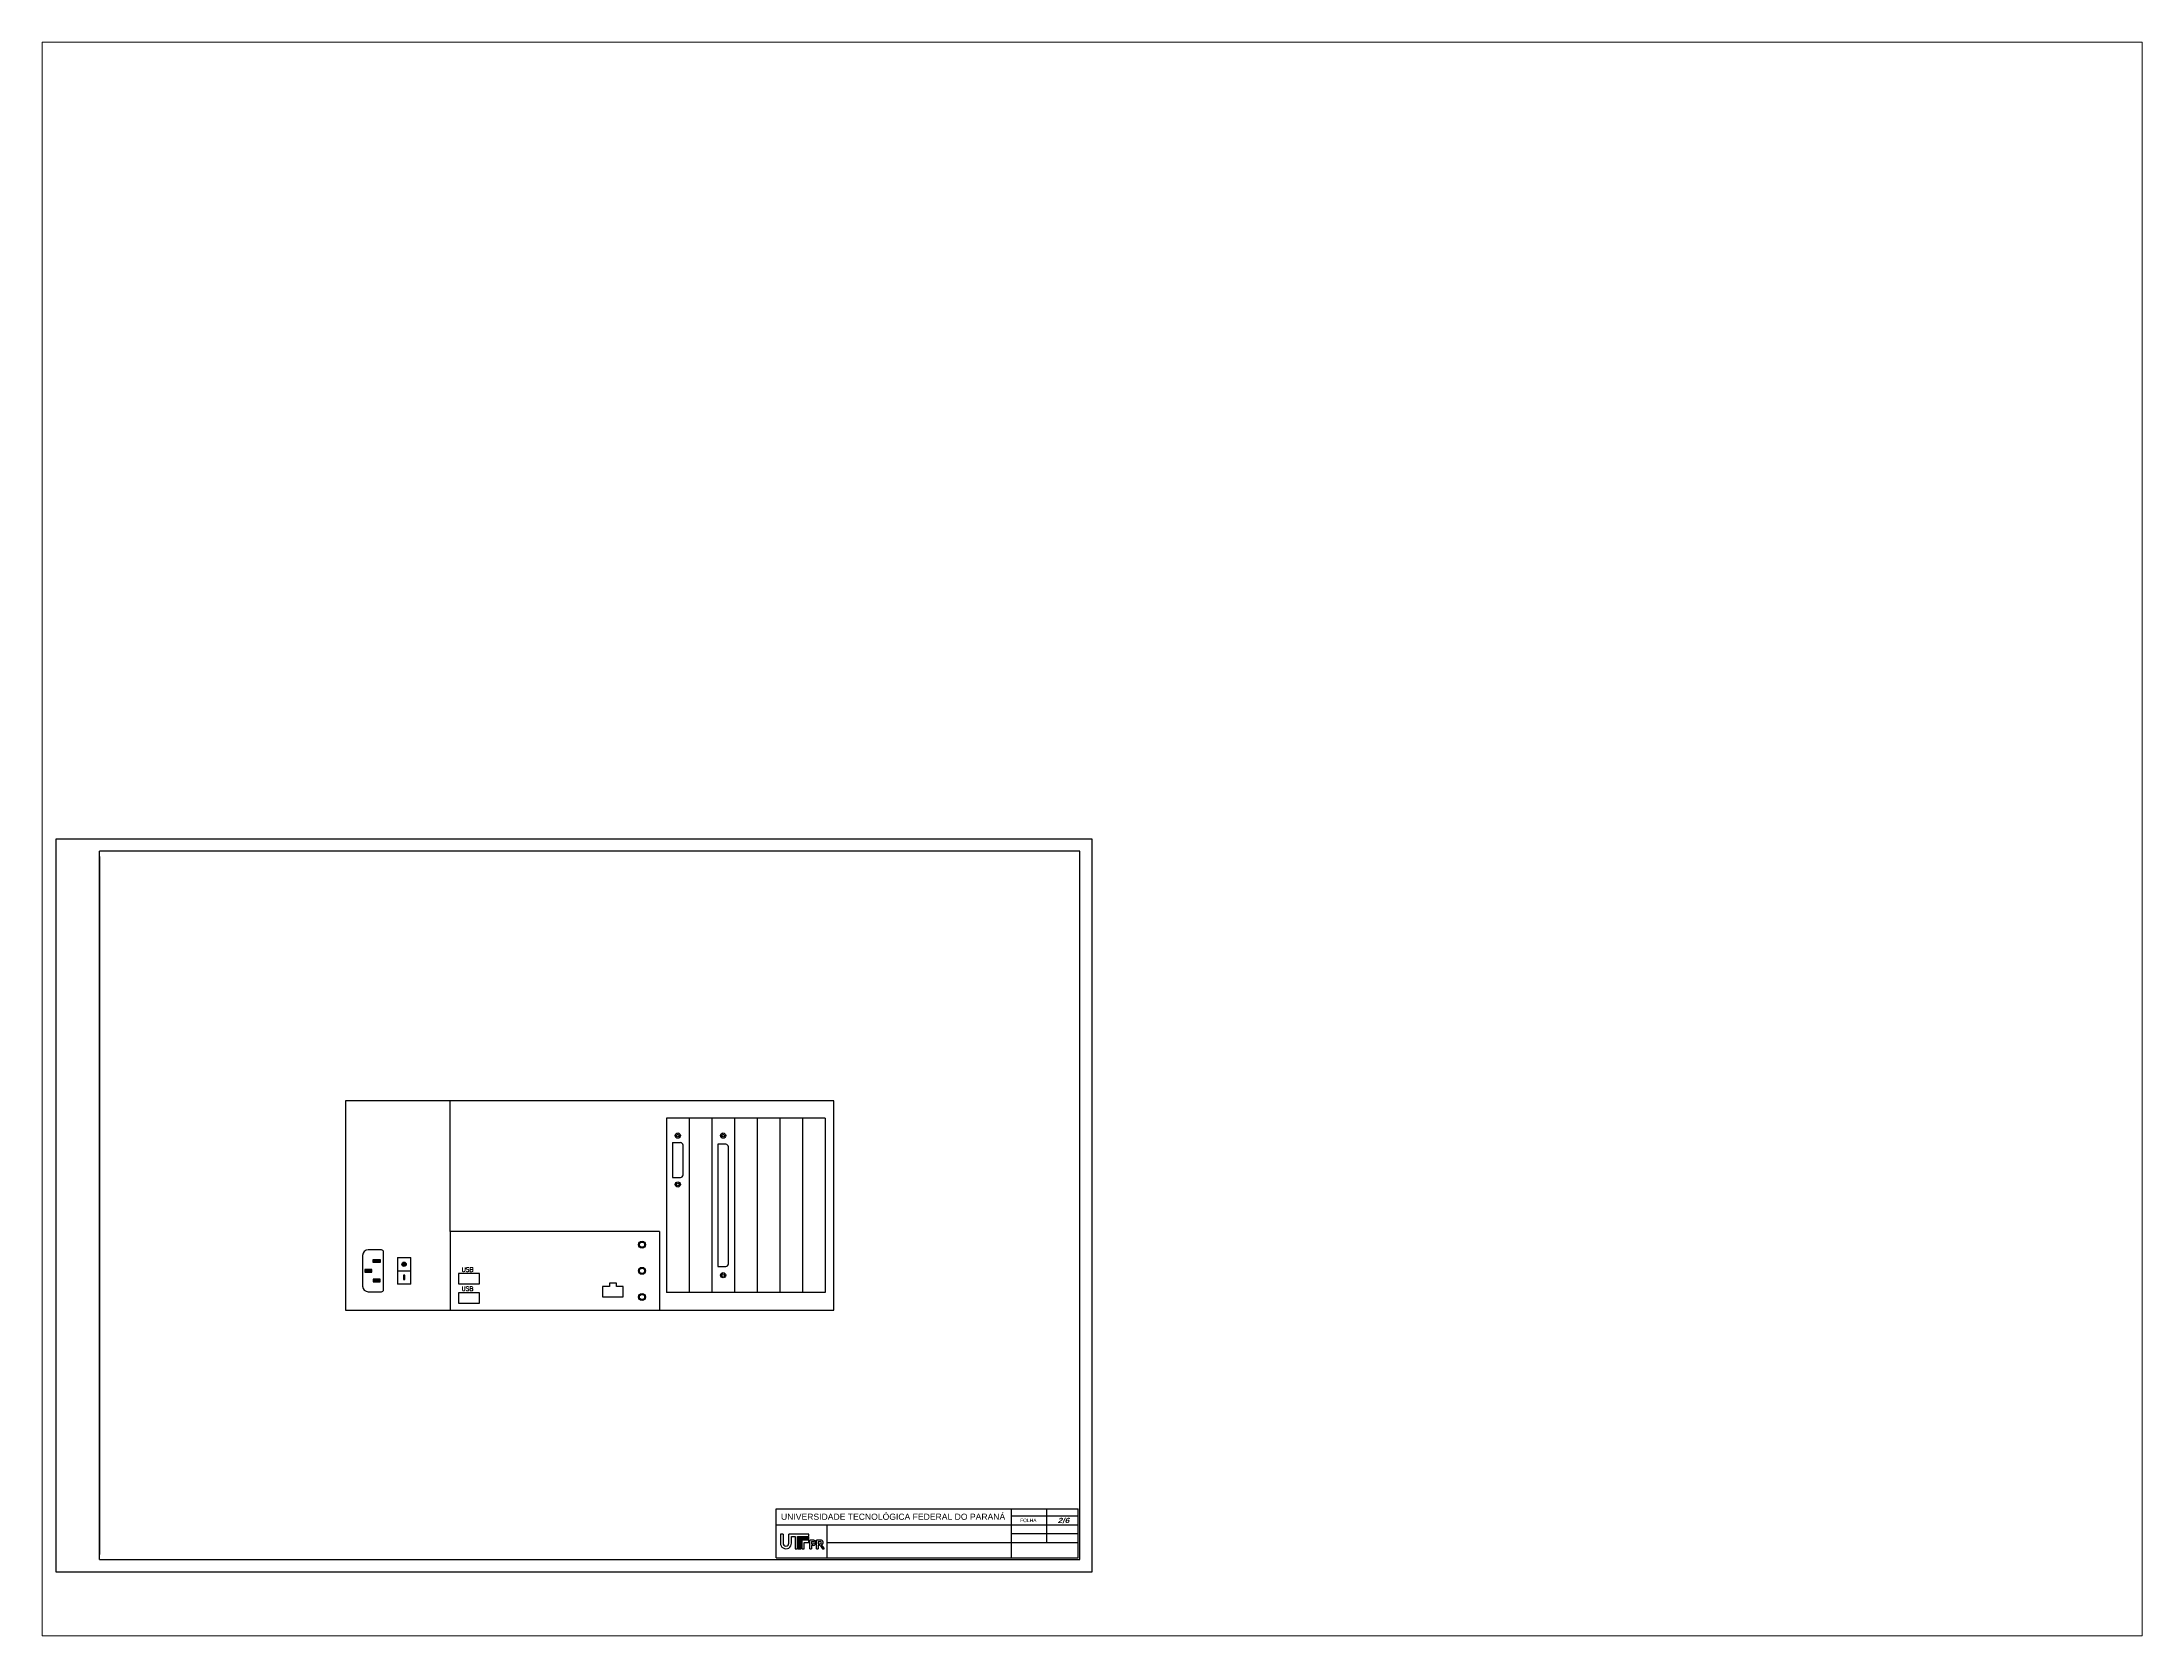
# Paper-space layout 'Layout1' of a CAD drawing. Header units: millimetres. Extents: x 26 to 231, y 20 to 176.
# The model-space entities are those that its viewports show. They can reach past a viewport. Long polylines and large blocks are cut down to what shows.
import ezdxf
from ezdxf.enums import TextEntityAlignment as Align

# ---------------------------------------------------------------- set-up
doc = ezdxf.new("R2010")
doc.units = ezdxf.units.MM
doc.layers.add('Paredes', color=7, linetype='Continuous')
doc.styles.add('bold', font='')
doc.styles.get("Standard").update_dxf_attribs({"font": 'txt.shx', "height": 5})
doc.styles.add('style1', font='arial.ttf')
doc.styles.get('bold').set_extended_font_data('Arial Black', italic=True)

msp = doc.modelspace()

# ---------------------------------------------------------------- hatches: boundary and pattern name
h = msp.add_hatch(color=256)
h.set_gradient(color2=(0, 0, 0))
h.paths.add_polyline_path([(820.93, 651.98), (820.93, 652.78), (818.93, 652.78), (818.93, 651.98)])
h.paths.add_polyline_path([(823.33, 654.78), (823.33, 655.58), (821.33, 655.58), (821.33, 654.78)])
h.paths.add_polyline_path([(823.33, 649.18), (823.33, 649.98), (821.33, 649.98), (821.33, 649.18)])
h = msp.add_hatch(color=256)
h.set_gradient(color2=(0, 0, 0))
h.paths.add_polyline_path([(830.85, 654.27, 1), (829.59, 654.27, 1)])
h.paths.add_polyline_path([(830.43, 651.12), (830.01, 651.12), (830.01, 649.86), (830.43, 649.86)])
at = {"lineweight": -3}
h = msp.add_hatch(color=2, dxfattribs=at)
h.set_gradient(color1=(255, 255, 0), color2=(255, 255, 15), one_color=1, tint=0.53)
h.paths.add_polyline_path([(946.22, 576.03), (943.22, 576.03), (943.22, 572.72), (943.97, 572.72), (943.97, 575.39), (946.22, 575.39)])

# ---------------------------------------------------------------- linework, layer by layer
for p, q in [((1027.43, 776.13), (730.43, 776.13)), ((730.43, 776.13), (730.43, 566.13)), ((1023.93, 772.63), (742.93, 772.63)), ((742.93, 647.97), (742.93, 772.63)), ((1023.93, 569.63), (1023.93, 772.63)), ((1027.43, 566.13), (1027.43, 776.13)), ((813.43, 701.13), (813.43, 641.13)), ((953.43, 701.13), (813.43, 701.13)), ((843.43, 663.63), (843.43, 701.13)), ((953.43, 641.13), (953.43, 701.13)), ((905.43, 696.13), (905.43, 646.13)), ((950.93, 696.13), (905.43, 696.13)), ((911.93, 696.13), (911.93, 646.13)), ((918.43, 696.13), (918.43, 646.13)), ((924.93, 696.13), (924.93, 646.13)), ((931.43, 696.13), (931.43, 646.13)), ((937.93, 696.13), (937.93, 646.13)), ((944.43, 696.13), (944.43, 646.13)), ((950.93, 696.13), (950.93, 646.13)), ((907.18, 689.13), (907.18, 679.13)), ((907.18, 689.13), (909.43, 689.13)), ((910.18, 679.88), (910.18, 688.38)), ((920.18, 688.63), (920.18, 653.63)), ((922.43, 688.63), (920.18, 688.63)), ((923.18, 654.38), (923.18, 687.88)), ((907.18, 679.13), (909.43, 679.13)), ((843.43, 663.63), (843.43, 641.13)), ((903.43, 663.63), (843.43, 663.63)), ((903.43, 663.63), (903.43, 641.13)), ((818.33, 656.78), (818.33, 647.98)), ((823.73, 658.38), (819.93, 658.38)), ((824.33, 652.38), (824.33, 657.78)), ((820.93, 652.78), (818.93, 652.78)), ((818.93, 652.78), (818.93, 651.98)), ((818.93, 651.98), (820.93, 651.98)), ((820.93, 651.98), (820.93, 652.78)), ((821.33, 654.78), (821.33, 655.58)), ((821.33, 655.58), (823.33, 655.58)), ((823.33, 654.78), (821.33, 654.78)), ((823.33, 655.58), (823.33, 654.78)), ((824.33, 646.98), (824.33, 652.38)), ((828.33, 656.16), (828.33, 648.6)), ((828.33, 656.16), (832.11, 656.16)), ((828.33, 652.38), (832.11, 652.38)), ((830.43, 651.12), (830.01, 651.12)), ((830.01, 651.12), (830.01, 649.86)), ((830.43, 649.86), (830.43, 651.12)), ((832.11, 648.6), (832.11, 656.16)), ((851.84, 651.62), (845.84, 651.62)), ((845.84, 651.62), (845.84, 648.62)), ((851.84, 648.62), (851.84, 651.62)), ((920.18, 653.63), (922.43, 653.63)), ((742.93, 569.63), (742.93, 647.97)), ((819.93, 646.38), (823.73, 646.38)), ((823.33, 649.98), (821.33, 649.98)), ((821.33, 649.98), (821.33, 649.18)), ((821.33, 649.18), (823.33, 649.18)), ((823.33, 649.18), (823.33, 649.98)), ((832.11, 648.6), (828.33, 648.6)), ((830.01, 649.86), (830.43, 649.86)), ((845.84, 648.62), (851.84, 648.62)), ((851.84, 646.12), (845.84, 646.12)), ((845.84, 646.12), (845.84, 643.12)), ((851.84, 643.12), (851.84, 646.12)), ((889.07, 647.88), (887.07, 647.88)), ((887.07, 647.88), (887.07, 644.88)), ((887.07, 644.88), (893.07, 644.88)), ((891.07, 648.88), (889.07, 648.88)), ((889.07, 648.88), (889.07, 647.88)), ((891.07, 647.88), (891.07, 648.88)), ((893.07, 647.88), (891.07, 647.88)), ((893.07, 644.88), (893.07, 647.88)), ((950.93, 646.13), (905.43, 646.13)), ((813.43, 641.13), (953.43, 641.13)), ((845.84, 643.12), (851.84, 643.12)), ((730.43, 566.13), (1027.43, 566.13)), ((742.93, 569.63), (1023.93, 569.63))]:
    msp.add_line(p, q)
at = {"color": 4}
msp.add_line((742.93, 771.13), (742.93, 571.13), dxfattribs=at)
at = {"lineweight": -3}
for p, q in [((938.09, 576.88), (938.09, 574.3)), ((938.86, 576.88), (938.09, 576.88)), ((938.86, 576.88), (938.86, 574.33)), ((946.22, 576.88), (940.53, 576.88)), ((940.53, 574.33), (940.53, 576.88)), ((941.3, 576.21), (942.29, 576.21)), ((941.3, 574.33), (941.3, 576.21)), ((942.29, 576.21), (942.29, 572.72)), ((942.29, 572.72), (943.03, 572.72)), ((943.03, 572.72), (943.03, 576.21)), ((943.03, 576.21), (946.22, 576.21)), ((943.22, 576.03), (943.22, 572.72)), ((946.22, 576.03), (943.22, 576.03)), ((943.22, 572.72), (943.97, 572.72)), ((943.97, 572.72), (943.97, 575.39)), ((943.97, 575.39), (946.22, 575.39)), ((946.22, 575.24), (944.23, 575.24)), ((944.23, 575.24), (944.23, 572.72)), ((944.23, 572.72), (944.92, 572.72)), ((944.92, 572.72), (944.92, 574.57)), ((944.92, 574.57), (946.22, 574.57)), ((946.22, 576.21), (946.22, 576.88)), ((946.22, 575.39), (946.22, 576.03)), ((946.22, 574.57), (946.22, 575.24)), ((946.54, 572.72), (946.54, 575.24)), ((947.51, 575.24), (946.54, 575.24)), ((946.54, 572.72), (946.99, 572.72)), ((946.99, 574.82), (946.99, 574.12)), ((946.99, 574.82), (947.5, 574.82)), ((946.99, 574.12), (947.5, 574.12)), ((947.5, 573.7), (946.99, 573.7)), ((946.99, 573.7), (946.99, 572.72)), ((949.61, 575.24), (948.49, 575.24)), ((948.49, 572.72), (948.49, 575.24)), ((948.49, 572.72), (948.96, 572.72)), ((948.96, 574.83), (948.96, 574.19)), ((948.96, 574.83), (949.61, 574.83)), ((948.96, 574.19), (949.61, 574.19)), ((949.21, 573.77), (948.96, 573.77)), ((948.96, 573.77), (948.96, 572.72)), ((949.56, 573.57), (950.14, 572.72)), ((950.6, 572.86), (949.91, 573.85)), ((950.14, 572.72), (950.6, 572.72)), ((950.6, 572.72), (950.6, 572.86))]:
    msp.add_line(p, q, dxfattribs=at)
for centre, radius in [((908.68, 691.13), 0.75), ((908.68, 691.13), 0.375), ((921.68, 691.13), 0.75), ((921.68, 691.13), 0.375), ((908.68, 677.13), 0.75), ((908.68, 677.13), 0.375), ((898.43, 659.88), 1), ((898.43, 659.88), 0.75), ((830.22, 654.27), 0.63), ((898.43, 652.38), 1), ((898.43, 652.38), 0.75), ((921.68, 651.13), 0.75), ((921.68, 651.13), 0.375), ((898.43, 644.88), 1), ((898.43, 644.88), 0.75)]:
    msp.add_circle(centre, radius)
for centre, radius, start, end in [((909.43, 688.38), 0.75, 0, 90), ((922.43, 687.88), 0.75, 0, 90), ((909.43, 679.88), 0.75, 270, 0), ((819.93, 656.78), 1.6, 90, 180), ((823.73, 657.78), 0.6, 0, 90), ((922.43, 654.38), 0.75, 270, 0), ((819.93, 647.98), 1.6, 180, 270), ((823.73, 646.98), 0.6, 270, 0)]:
    msp.add_arc(centre, radius, start, end)
for centre, radius, start, end in [((939.69, 574.33), 1.6, 179.2417, 0), ((939.69, 574.33), 0.839, 180, 0), ((947.5, 574.47), 0.771, 270, 90.78949), ((947.5, 574.47), 0.35, 270, 90), ((949.61, 574.51), 0.729, 154.10349, 154.6042), ((949.61, 574.51), 0.729, 205.3958, 205.89651), ((949.21, 573.36), 0.404, 29.8607, 90), ((949.61, 574.51), 0.729, 294.21359, 90), ((949.61, 574.51), 0.318, 270, 90)]:
    msp.add_arc(centre, radius, start, end, dxfattribs=at)
at = {"layer": 'Paredes', "lineweight": -3}
for p, q in [((936.93, 584.13), (1023.42, 584.13)), ((936.93, 570.13), (936.93, 584.13)), ((1004.39, 570.13), (1004.39, 584.13)), ((1014.46, 574.56), (1014.46, 584.13)), ((1023.42, 570.13), (1023.42, 584.13)), ((936.93, 579.6), (1023.42, 579.6)), ((951.53, 570.13), (951.53, 579.6)), ((1004.39, 582.12), (1023.5, 582.12)), ((951.53, 574.56), (1023.42, 574.56)), ((1004.39, 577.08), (1023.42, 577.08)), ((1004.39, 577.08), (1023.42, 577.08)), ((936.93, 570.13), (1023.42, 570.13))]:
    msp.add_line(p, q, dxfattribs=at)

# ---------------------------------------------------------------- texts
at = {"lineweight": -3}
for s, height, style, p in [('UNIVERSIDADE TECNOLÓGICA FEDERAL DO PARANÁ', 1.7621, 'style1', (970.41, 582.12)), ('FOLHA', 1.007, 'style1', (1009.18, 580.86)), ('2/6', 1.51, 'bold', (1019.25, 580.86))]:
    msp.add_text(s, height=height, dxfattribs=dict(at, style=style)).set_placement(p, align=Align.MIDDLE)
at = {"char_height": 1.25, "attachment_point": 1}
for insert in [(846.72, 653.37), (846.71, 647.87)]:
    msp.add_mtext_dynamic_manual_height_columns('USB', width=4.475, gutter_width=6.25, heights=[0], dxfattribs=dict(at, insert=insert))

psp = doc.layouts.get("Layout1")

# ---------------------------------------------------------------- viewports
at = {"layer": '0'}
psp.add_viewport(center=(128.5, 97.5), size=(205.6, 156), view_center_point=(1027.43, 776.13), view_height=456.7909, dxfattribs=at)

doc.saveas('drawing.dxf')
